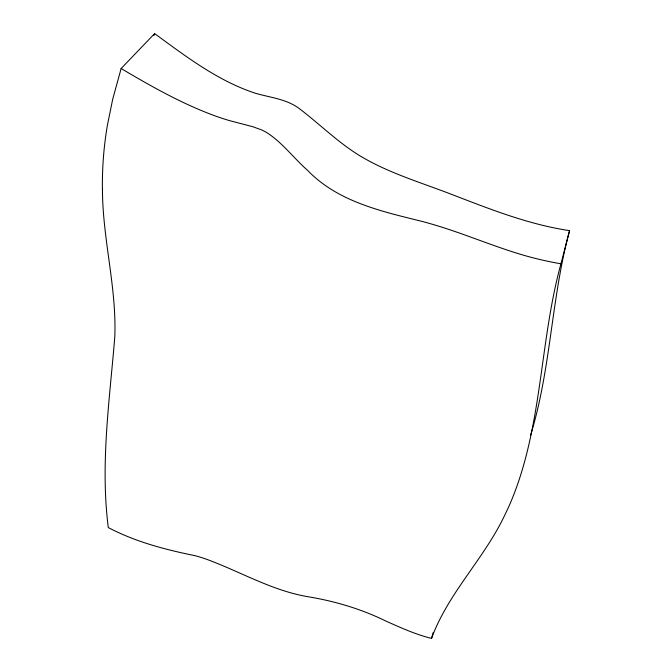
<?xml version="1.0" encoding="UTF-8"?>
<svg xmlns="http://www.w3.org/2000/svg" width="672" height="672" viewBox="0 0 672 672"><rect width="100%" height="100%" fill="white"/><g stroke="black" fill="none" stroke-linecap="round" stroke-linejoin="round"><path stroke-width="1.01" d="M102.404 189A541.422 436.699 7 0 1 107.402 125.261L112.694 99.246L121.136 68.519L154.627 33.6C185.993 56.515 217.762 80.825 255.083 93.148C270.362 97.692 287.171 98.986 300.14 109.225C321.838 125.832 341.242 145.622 365.333 158.953C391.465 173.628 420.269 182.448 448.157 193.057C487.721 208.228 527.402 224.364 569.579 230.639C551.275 297.763 551.099 368.516 530.611 435.128M102.455 189.017C102.463 238.61 116.726 287.137 114.803 336.79C109.637 400.226 100.17 463.865 108.293 527.57C135.509 541.876 165.245 549.62 195.166 555.71A100.565 55.222 25.4 0 1 205.447 558.86C239.224 571.082 270.698 590.016 306.424 596.459C333.967 600.902 360.881 608.765 385.963 621.113C400.806 627.724 415.708 634.502 431.542 638.4C448.19 592.78 484.806 558.088 505.151 514.298A542.749 355.538 37.4 0 0 510.14 503.588C542.657 427.518 539.288 342.703 560.944 263.785L569.579 230.639M431.542 638.4L433.247 632.419M153.964 35.54L154.627 33.6M121.136 68.519C151.469 86.495 182.389 104 215.62 116.096A270.908 228.883 62.7 0 0 230.084 120.767L252.874 126.739L261.626 129.914A42.076 33.474 37.1 0 1 267.187 132.871C282.694 142.926 293.731 158.197 307.516 170.285C338.033 202.003 382.04 211.445 423.058 221.659A309.112 211.823 21.2 0 1 434.036 224.776C469.367 235.166 503.017 250.782 538.919 259.274A327.608 307.339 -23.1 0 0 560.944 263.785"/></g></svg>
